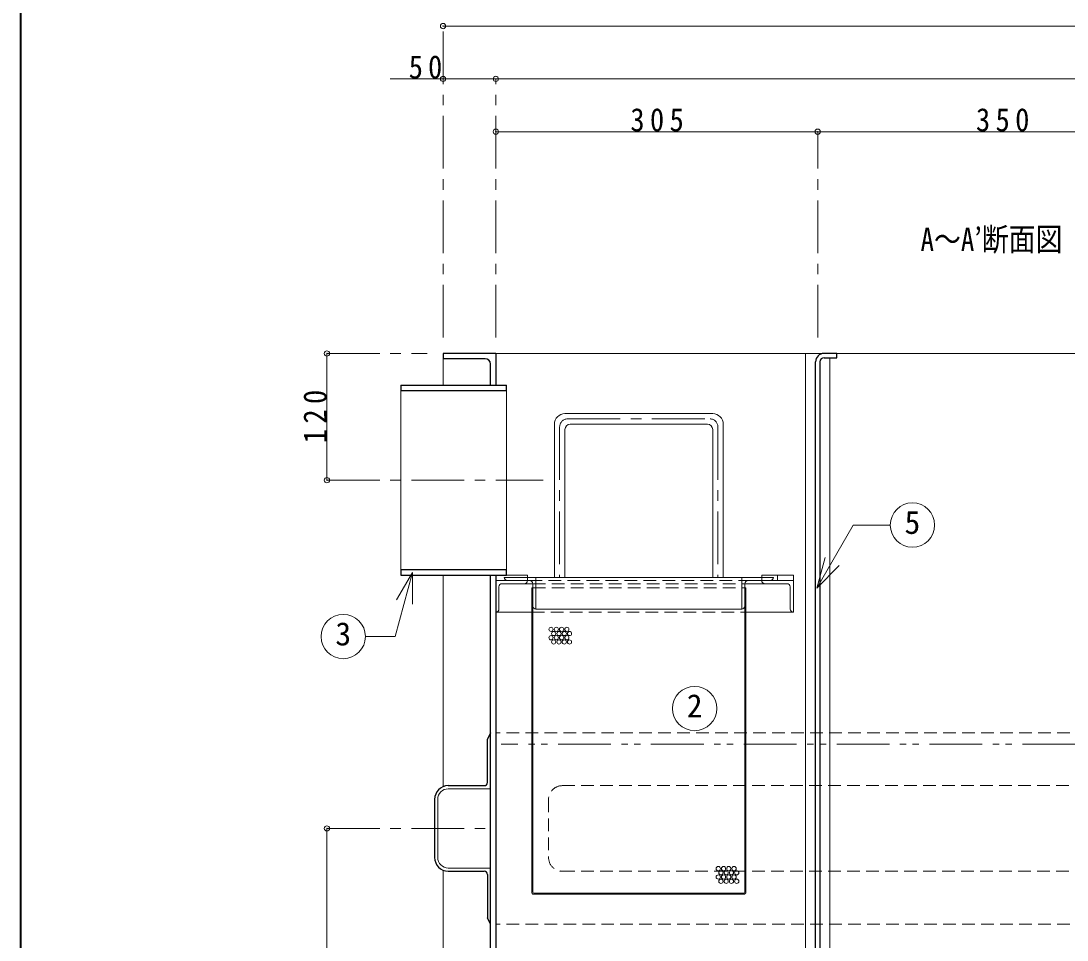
# Model space of a CAD drawing. Units: millimetres at full size, sheet at 1:10; details may follow other scales. Extents: x -2067 to 1983, y -1388 to 1422.
# Drawn here: x -2067 to -1075, y -739 to 132 of the extents above; entities that cross this region are included whole.
import ezdxf
from ezdxf.enums import TextEntityAlignment as Align

# ---------------------------------------------------------------- set-up
doc = ezdxf.new("R2010")
doc.units = ezdxf.units.MM
doc.header["$LTSCALE"] = 10
doc.header["$PDMODE"] = 32
doc.header["$PDSIZE"] = 5
for name, pattern in [('CHAIN1', [8, 5, -1, 1, -1]), ('DASHED1', [1.8, 1.2, -0.6]), ('DOUBLE_CHAIN1', [8.8, 5, -1, 0.6, -0.6, 0.6, -1])]:
    doc.linetypes.add(name, pattern=pattern)
doc.layers.add('0-0____1', color=7, linetype='Continuous', lineweight=18)
doc.styles.add('ＭＳ ゴシック', font='')
doc.styles.get('ＭＳ ゴシック').set_extended_font_data('MS Gothic')

msp = doc.modelspace()

# ---------------------------------------------------------------- linework, layer by layer
at = {"layer": '0-0____1', "color": 1, "lineweight": 40}
msp.add_line((-2066.63, -1388.34), (-2066.63, 1421.66), dxfattribs=at)
at = {"layer": '0-0____1', "color": 4, "lineweight": 9}
for p, q in [((-1666.63, 126.66), (183.37, 126.66)), ((-1716.63, 76.66), (-1616.63, 76.66)), ((-1616.63, 26.66), (-1311.63, 26.66)), ((-1776.63, -183.34), (-1776.63, -303.34)), ((-1551.13, -240.34), (-1411.13, -240.34)), ((-1561.13, -250.34), (-1561.13, -395.34)), ((-1551.13, -255.34), (-1551.13, -395.34)), ((-1546.13, -250.34), (-1416.13, -250.34)), ((-1411.13, -255.34), (-1411.13, -395.34)), ((-1401.13, -250.34), (-1401.13, -395.34)), ((-1606.63, -393.34), (-1586.63, -393.34)), ((-1586.63, -395.34), (-1586.63, -393.34)), ((-1578.63, -395.34), (-1383.63, -395.34)), ((-1349.63, -393.34), (-1364.63, -393.34)), ((-1364.63, -395.34), (-1364.63, -393.34)), ((-1581.63, -401.34), (-1589.63, -401.34)), ((-1380.63, -401.34), (-1361.63, -401.34)), ((-1578.63, -425.34), (-1383.63, -425.34)), ((-1616.63, -428.34), (-1582.63, -428.34)), ((-1379.63, -428.34), (-1334.63, -428.34)), ((-1776.63, -633.09), (-1776.63, -1083.09))]:
    msp.add_line(p, q, dxfattribs=at)
at = {"layer": '0-0____1', "color": 4, "linetype": 'CHAIN1', "lineweight": 9}
for p, q in [((-1666.63, -168.34), (-1666.63, 126.66)), ((-1616.63, -168.34), (-1616.63, 76.66)), ((-1311.63, -168.34), (-1311.63, 26.66)), ((-1776.63, -183.34), (-1681.63, -183.34)), ((-1548.63, -245.34), (-1413.63, -245.34)), ((-1556.13, -252.84), (-1556.13, -395.34)), ((-1406.13, -252.84), (-1406.13, -395.34)), ((-1776.63, -303.34), (-1571.63, -303.34)), ((-1776.63, -633.09), (-1621.63, -633.09))]:
    msp.add_line(p, q, dxfattribs=at)
at = {"layer": '0-0____1', "color": 5, "lineweight": 25}
for p, q in [((-1616.63, -183.34), (-1666.63, -183.34)), ((-1666.63, -183.34), (-1666.63, -188.34)), ((-1626.63, -188.34), (-1666.63, -188.34)), ((-1616.63, -183.34), (-1616.63, -213.34)), ((-1293.63, -183.34), (-1305.63, -183.34)), ((-1305.63, -187.34), (-1293.63, -187.34)), ((-1293.63, -187.34), (-1293.63, -183.34)), ((-1621.63, -213.34), (-1621.63, -193.34)), ((-1313.63, -940.34), (-1313.63, -191.34)), ((-1309.63, -191.34), (-1309.63, -940.34)), ((-1706.63, -213.34), (-1606.63, -213.34)), ((-1706.63, -213.34), (-1706.63, -218.34)), ((-1606.63, -218.34), (-1606.63, -213.34)), ((-1706.63, -218.34), (-1606.63, -218.34)), ((-1706.63, -388.34), (-1706.63, -393.34)), ((-1706.63, -393.34), (-1606.63, -393.34)), ((-1621.63, -1068.34), (-1621.63, -393.34)), ((-1616.63, -393.34), (-1616.63, -1078.34)), ((-1621.63, -542.59), (-1624.63, -548.59)), ((-1624.63, -589.59), (-1624.63, -548.59)), ((-1661.63, -592.59), (-1627.63, -592.59)), ((-1674.63, -605.59), (-1674.63, -660.59)), ((-1661.63, -673.59), (-1627.63, -673.59)), ((-1624.63, -676.59), (-1624.63, -717.59)), ((-1621.63, -723.59), (-1624.63, -717.59))]:
    msp.add_line(p, q, dxfattribs=at)
at = {"layer": '0-0____1'}
for p, q in [((-1666.63, -188.34), (-1666.63, -213.34)), ((-1305.63, -183.34), (-1616.63, -183.34)), ((-1323.13, -183.34), (-1323.13, -1078.34)), ((-1300.13, -187.34), (-1300.13, -944.34)), ((-827.63, -183.34), (-1293.63, -183.34)), ((-1706.63, -218.34), (-1706.63, -388.34)), ((-1606.63, -388.34), (-1606.63, -218.34)), ((-1312.42, -405.43), (-1304.65, -376.46)), ((-1312.42, -405.43), (-1291.2, -384.22)), ((-1695.6, -390.71), (-1711.85, -451.38)), ((-1695.6, -390.71), (-1710.6, -416.7)), ((-1695.6, -390.71), (-1695.6, -420.71)), ((-1666.63, -393.34), (-1666.63, -593.59)), ((-1383.63, -395.34), (-1353.63, -395.34)), ((-1383.63, -395.34), (-1383.63, -425.34)), ((-1349.63, -393.34), (-1334.63, -393.34)), ((-1349.63, -398.34), (-1349.63, -393.34)), ((-1334.63, -428.34), (-1334.63, -393.34)), ((-1616.63, -398.34), (-1584.63, -398.34)), ((-1613.63, -425.34), (-1613.63, -404.34)), ((-1589.63, -401.34), (-1610.63, -401.34)), ((-1582.63, -405.34), (-1581.63, -405.34)), ((-1582.63, -693.34), (-1582.63, -405.34)), ((-1581.63, -693.34), (-1581.63, -401.34)), ((-1380.63, -693.34), (-1380.63, -401.34)), ((-1380.63, -405.34), (-1379.63, -405.34)), ((-1379.63, -693.34), (-1379.63, -405.34)), ((-1377.63, -398.34), (-1334.63, -398.34)), ((-1361.63, -401.34), (-1340.63, -401.34)), ((-1337.63, -425.34), (-1337.63, -404.34)), ((-1740.19, -451.38), (-1711.85, -451.38)), ((-1661.63, -595.59), (-1621.63, -595.59)), ((-1671.63, -660.59), (-1671.63, -605.59)), ((-1666.63, -672.59), (-1666.63, -1073.34)), ((-1661.63, -670.59), (-1621.63, -670.59)), ((-1580.63, -694.34), (-1381.63, -694.34)), ((-1580.63, -695.34), (-1381.63, -695.34))]:
    msp.add_line(p, q, dxfattribs=at)
at = {"layer": '0-0____1', "color": 4, "linetype": 'DASHED1', "lineweight": 9}
for p, q in [((-1586.63, -398.34), (-1586.63, -395.34)), ((-1364.63, -398.34), (-1364.63, -395.34)), ((-1584.63, -398.34), (-1377.63, -398.34)), ((-1581.63, -401.34), (-1380.63, -401.34)), ((-1581.63, -405.34), (-1380.63, -405.34)), ((-1582.63, -428.34), (-1379.63, -428.34)), ((133.37, -542.59), (-1616.63, -542.59)), ((-1553.63, -592.59), (70.37, -592.59)), ((-1566.63, -605.59), (-1566.63, -660.59)), ((-1553.63, -673.59), (70.37, -673.59)), ((133.37, -723.59), (-1616.63, -723.59))]:
    msp.add_line(p, q, dxfattribs=at)
at = {"layer": '0-0____1', "color": 4, "linetype": 'DOUBLE_CHAIN1', "lineweight": 9}
msp.add_line((-99.63, -553.34), (-1611.63, -553.34), dxfattribs=at)
at = {"layer": '0-0____1', "color": 4, "lineweight": 9}
for points in [[(-1616.63, 76.66), (133.37, 76.66), (233.37, 76.66)], [(-1311.63, 26.66), (-961.63, 26.66), (-521.63, 26.66)]]:
    msp.add_lwpolyline(points, dxfattribs=at)
at = {"layer": '0-0____1'}
for points in [[(-1312.42, -405.43), (-1278, -345.81), (-1242.83, -345.81)], [(-1608.63, -395.34), (-1578.63, -395.34), (-1578.63, -425.34)]]:
    msp.add_lwpolyline(points, dxfattribs=at)
at = {"layer": '0-0____1', "color": 5, "lineweight": 25}
msp.add_lwpolyline([(-1606.63, -393.34), (-1606.63, -388.34), (-1706.63, -388.34)], dxfattribs=at)
at = {"layer": '0-0____1'}
for centre in [(-1221.83, -345.81), (-1761.19, -451.38), (-1428.22, -519.54)]:
    msp.add_circle(centre, 21, dxfattribs=at)
at = {"layer": '0-0____1', "color": 4, "lineweight": 9}
for centre in [(-1564.29, -444.52), (-1559.29, -444.52), (-1554.29, -444.52), (-1549.29, -444.52), (-1564.29, -452.52), (-1561.79, -448.52), (-1561.79, -456.52), (-1559.29, -452.52), (-1556.79, -448.52), (-1556.79, -456.52), (-1554.29, -452.52), (-1551.79, -448.52), (-1551.79, -456.52), (-1549.29, -452.52), (-1546.79, -448.52), (-1546.79, -456.52), (-1405.83, -671.12), (-1403.33, -675.12), (-1400.83, -671.12), (-1398.33, -675.12), (-1395.83, -671.12), (-1393.33, -675.12), (-1390.83, -671.12), (-1388.33, -675.12), (-1405.83, -679.12), (-1403.33, -683.12), (-1400.83, -679.12), (-1398.33, -683.12), (-1395.83, -679.12), (-1393.33, -683.12), (-1390.83, -679.12), (-1388.33, -683.12)]:
    msp.add_circle(centre, 2, dxfattribs=at)
at = {"layer": '0-0____1', "color": 5, "lineweight": 25}
for centre, radius, start, end in [((-1626.63, -193.34), 5, 0, 90), ((-1305.63, -191.34), 8, 90, 180), ((-1305.63, -191.34), 4, 90, 180), ((-1661.63, -605.59), 13, 90, 180), ((-1627.63, -589.59), 3, 270, 0), ((-1661.63, -660.59), 13, 180, 270), ((-1627.63, -676.59), 3, 0, 90)]:
    msp.add_arc(centre, radius, start, end, dxfattribs=at)
at = {"layer": '0-0____1', "color": 4, "lineweight": 9}
for centre, radius, start, end in [((-1551.13, -250.34), 10, 90, 180), ((-1411.13, -250.34), 10, 0, 90), ((-1546.13, -255.34), 5, 90, 180), ((-1416.13, -255.34), 5, 0, 90)]:
    msp.add_arc(centre, radius, start, end, dxfattribs=at)
at = {"layer": '0-0____1', "color": 4, "linetype": 'CHAIN1', "lineweight": 9}
for centre, start, end in [((-1548.63, -252.84), 90, 180), ((-1413.63, -252.84), 0, 90)]:
    msp.add_arc(centre, 7.5, start, end, dxfattribs=at)
at = {"layer": '0-0____1'}
for centre, radius, start, end in [((-1605.63, -395.34), 3, 180, 270), ((-1356.63, -395.34), 3, 270, 0), ((-1610.63, -404.34), 3, 90, 180), ((-1589.63, -398.34), 3, 270, 0), ((-1584.63, -401.34), 3, 0, 90), ((-1377.63, -401.34), 3, 90, 180), ((-1361.63, -398.34), 3, 180, 270), ((-1340.63, -404.34), 3, 0, 90), ((-1616.63, -425.34), 3, 270, 0), ((-1578.63, -422.34), 3, 180, 270), ((-1383.63, -422.34), 3, 270, 0), ((-1334.63, -425.34), 3, 180, 270), ((-1661.63, -605.59), 10, 90, 180), ((-1661.63, -660.59), 10, 180, 270), ((-1580.63, -693.34), 2, 180, 270), ((-1580.63, -693.34), 1, 180, 270), ((-1381.63, -693.34), 1, 270, 0), ((-1381.63, -693.34), 2, 270, 0)]:
    msp.add_arc(centre, radius, start, end, dxfattribs=at)
at = {"layer": '0-0____1', "color": 4, "linetype": 'DASHED1', "lineweight": 9}
for centre, start, end in [((-1553.63, -605.59), 90, 180), ((-1553.63, -660.59), 180, 270)]:
    msp.add_arc(centre, 13, start, end, dxfattribs=at)
at = {"layer": '0-0____1', "color": 4}
for p in [(-1666.63, 126.66), (-1666.63, 76.66), (-1616.63, 76.66), (-1616.63, 26.66), (-1311.63, 26.66), (-1776.63, -183.34), (-1776.63, -303.34), (-1776.63, -633.09)]:
    msp.add_point(p, dxfattribs=at)

# ---------------------------------------------------------------- texts
at = {"layer": '0-0____1', "style": 'ＭＳ ゴシック', "width": 0.85}
msp.add_text('A～A’断面図', height=21.99, dxfattribs=at).set_placement((-1214.13, -92.84), align=Align.BOTTOM_LEFT)
at = {"layer": '0-0____1', "style": 'ＭＳ ゴシック'}
for s, p in [('5', (-1229.33, -360.81)), ('3', (-1768.69, -466.38)), ('2', (-1435.72, -534.54))]:
    msp.add_text(s, height=21.99, dxfattribs=at).set_placement(p, align=Align.BOTTOM_LEFT)
at = {"layer": '0-0____1', "char_height": 21.99, "attachment_point": 7, "style": 'ＭＳ ゴシック'}
for s, insert in [('\\T1.36;\\W0.9;50', (-1699.13, 76.66)), ('\\T1.38;\\W0.9;305', (-1489.13, 26.66)), ('\\T1.38;\\W0.9;350', (-1161.63, 26.66))]:
    msp.add_mtext(s, dxfattribs=dict(at, insert=insert))
at = {"layer": '0-0____1', "insert": (-1776.63, -268.34), "char_height": 21.99, "attachment_point": 7, "rotation": 90, "style": 'ＭＳ ゴシック'}
msp.add_mtext('\\T1.38;\\W0.9;120', dxfattribs=at)

doc.saveas('drawing.dxf')
